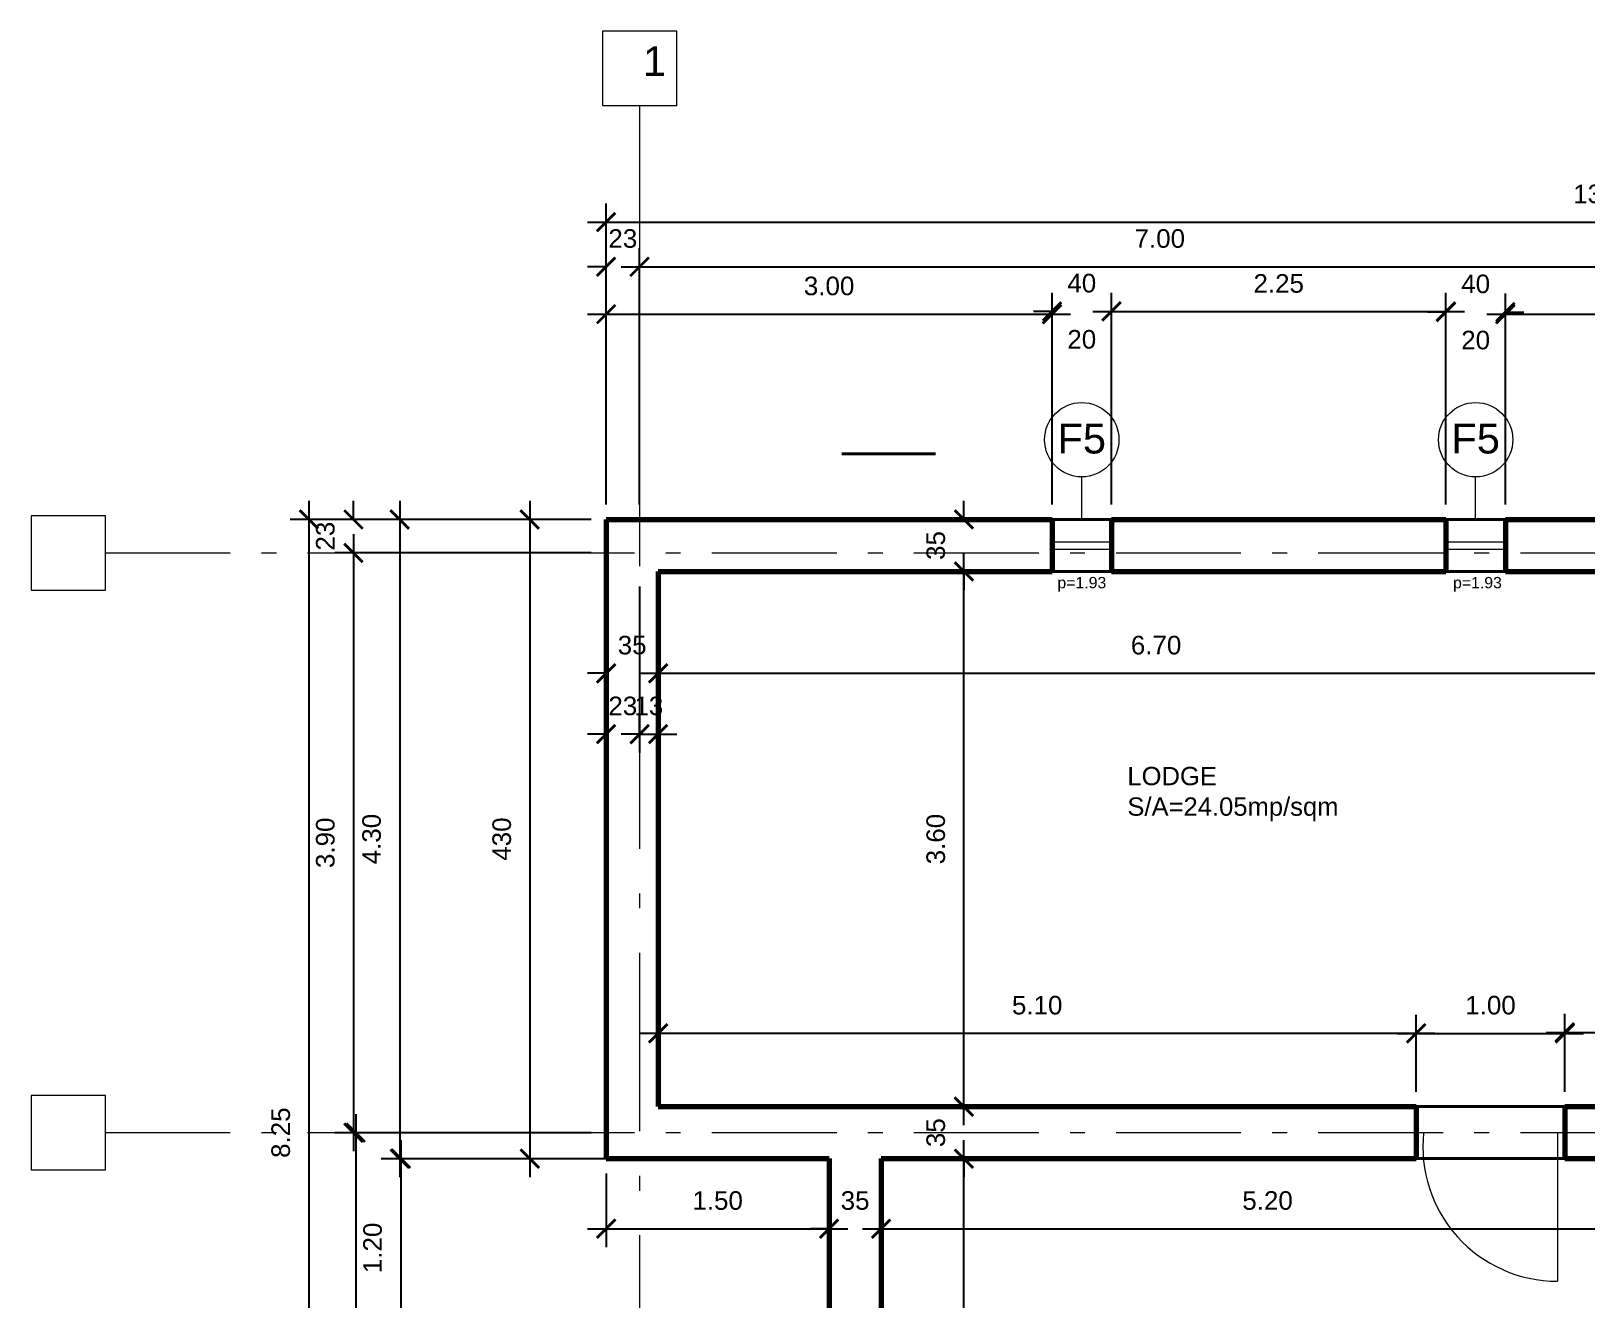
# Model space of a CAD drawing. Header units: inches. Extents: x 12.8 to 66.6, y 2.1 to 46.7.
# Drawn here: x 43.78 to 54.24, y 38.15 to 46.68 of the extents above; entities that cross this region are included whole.
import ezdxf

# ---------------------------------------------------------------- set-up
doc = ezdxf.new("R2010")
doc.units = ezdxf.units.IN
doc.header["$MEASUREMENT"] = 0
doc.linetypes.add('ACAD_ISO10W100', pattern=[18, 12, -3, 0, -3])
for name, color, linetype, lineweight in [('axes', 40, 'ACAD_ISO10W100', 20), ('cote', 252, 'Continuous', 20), ('walls', 160, 'Continuous', 80), ('windows ext', 151, 'Continuous', 40), ('windows&doors', 80, 'Continuous', 20)]:
    doc.layers.add(name, color=color, linetype=linetype, lineweight=lineweight)
doc.styles.get("Standard").update_dxf_attribs({"font": 'arial.ttf'})
doc.dimstyles.new('1_50_centimeters', dxfattribs={"dimscale": 50, "dimtxt": 0.0025, "dimasz": 0.0025, "dimexe": 0.0025, "dimexo": 0.002, "dimgap": 0.0025, "dimtad": 1, "dimdec": 0, "dimlfac": 100, "dimzin": 0, "dimdsep": 46, "dimtxsty": 'Standard', "dimblk": 'ARCHTICK', "dimcen": 0.002, "dimdle": 0.0025, "dimadec": 0, "dimazin": 0, "dimtfac": 1, "dimtdec": 0, "dimtix": 1, "dimtofl": 0, "dimtmove": 0, "dimatfit": 3, "dimldrblk": 'ARCHTICK', "dimfxl": 1, "dimfxlon": 1, "dimtolj": 1, "dimtzin": 0, "dimarcsym": 0})
doc.dimstyles.new('1_50_meters', dxfattribs={"dimscale": 50, "dimtxt": 0.0025, "dimasz": 0.0025, "dimexe": 0.0025, "dimexo": 0.002, "dimgap": 0.0025, "dimtad": 1, "dimzin": 0, "dimdsep": 46, "dimtxsty": 'Standard', "dimblk": 'ARCHTICK', "dimcen": 0.002, "dimdle": 0.0025, "dimadec": 0, "dimazin": 0, "dimtfac": 1, "dimtofl": 0, "dimtmove": 0, "dimatfit": 3, "dimldrblk": 'ARCHTICK', "dimfxl": 1, "dimfxlon": 1, "dimtolj": 1, "dimtzin": 0, "dimarcsym": 0})

# ---------------------------------------------------------------- blocks, each defined once
blk = doc.blocks.new('_ArchTick')
at = {"color": 0, "linetype": 'ByBlock', "const_width": 0.15}
blk.add_lwpolyline([(-0.5, -0.5), (0.5, 0.5)], dxfattribs=at)
blk = doc.blocks.new('*D702')
at = {"layer": 'cote', "color": 0, "lineweight": -2, "ltscale": 0.1, "transparency": 16777216}
for p, q in [((47.646, 43.499), (47.646, 45.524)), ((61.096, 43.499), (61.096, 45.524)), ((47.521, 45.399), (61.221, 45.399))]:
    blk.add_line(p, q, dxfattribs=at)
at = {"layer": 'Defpoints', "color": 0, "ltscale": 0.1, "transparency": 16777216}
for p in [(61.096, 45.399), (47.646, 43.399), (61.096, 43.399)]:
    blk.add_point(p, dxfattribs=at)
at = {"layer": 'cote', "color": 0, "lineweight": -2, "ltscale": 0.1, "transparency": 16777216, "xscale": 0.125, "yscale": 0.125, "zscale": 0.125, "rotation": 180}
blk.add_blockref('_ArchTick', (47.646, 45.399), dxfattribs=at)
at = {"layer": 'cote', "color": 0, "lineweight": -2, "ltscale": 0.1, "transparency": 16777216, "xscale": 0.125, "yscale": 0.125, "zscale": 0.125}
blk.add_blockref('_ArchTick', (61.096, 45.399), dxfattribs=at)
at = {"layer": 'cote', "color": 0, "ltscale": 0.1, "transparency": 16777216, "insert": (54.371, 45.588), "char_height": 0.125, "attachment_point": 5}
blk.add_mtext('\\A1;13.45', dxfattribs=at)
blk = doc.blocks.new('*D621')
at = {"layer": 'cote', "color": 0, "lineweight": -2, "ltscale": 0.1, "transparency": 16777216}
for p, q in [((47.646, 43.499), (47.646, 45.224)), ((47.871, 43.499), (47.871, 45.224)), ((47.646, 45.099), (47.521, 45.099)), ((47.871, 45.099), (47.996, 45.099))]:
    blk.add_line(p, q, dxfattribs=at)
at = {"layer": 'Defpoints', "color": 0, "ltscale": 0.1, "transparency": 16777216}
for p in [(47.871, 45.099), (47.646, 43.399), (47.871, 43.399)]:
    blk.add_point(p, dxfattribs=at)
at = {"layer": 'cote', "color": 0, "lineweight": -2, "ltscale": 0.1, "transparency": 16777216, "xscale": 0.125, "yscale": 0.125, "zscale": 0.125}
blk.add_blockref('_ArchTick', (47.646, 45.099), dxfattribs=at)
at = {"layer": 'cote', "color": 0, "lineweight": -2, "ltscale": 0.1, "transparency": 16777216, "xscale": 0.125, "yscale": 0.125, "zscale": 0.125, "rotation": 180}
blk.add_blockref('_ArchTick', (47.871, 45.099), dxfattribs=at)
at = {"layer": 'cote', "color": 0, "ltscale": 0.1, "transparency": 16777216, "insert": (47.758, 45.288), "char_height": 0.125, "attachment_point": 5}
blk.add_mtext('\\A1;23', dxfattribs=at)
blk = doc.blocks.new('*D703')
at = {"layer": 'cote', "color": 0, "lineweight": -2, "ltscale": 0.1, "transparency": 16777216}
for p, q in [((47.871, 43.499), (47.871, 45.224)), ((54.871, 43.499), (54.871, 45.224)), ((47.746, 45.099), (54.996, 45.099))]:
    blk.add_line(p, q, dxfattribs=at)
at = {"layer": 'Defpoints', "color": 0, "ltscale": 0.1, "transparency": 16777216}
for p in [(54.871, 45.099), (47.871, 43.399), (54.871, 43.399)]:
    blk.add_point(p, dxfattribs=at)
at = {"layer": 'cote', "color": 0, "lineweight": -2, "ltscale": 0.1, "transparency": 16777216, "xscale": 0.125, "yscale": 0.125, "zscale": 0.125, "rotation": 180}
blk.add_blockref('_ArchTick', (47.871, 45.099), dxfattribs=at)
at = {"layer": 'cote', "color": 0, "lineweight": -2, "ltscale": 0.1, "transparency": 16777216, "xscale": 0.125, "yscale": 0.125, "zscale": 0.125}
blk.add_blockref('_ArchTick', (54.871, 45.099), dxfattribs=at)
at = {"layer": 'cote', "color": 0, "ltscale": 0.1, "transparency": 16777216, "insert": (51.371, 45.288), "char_height": 0.125, "attachment_point": 5}
blk.add_mtext('\\A1;7.00', dxfattribs=at)
blk = doc.blocks.new('*D705')
at = {"layer": 'cote', "color": 0, "lineweight": -2, "ltscale": 0.1, "transparency": 16777216}
for p, q in [((47.646, 43.499), (47.646, 44.905)), ((50.646, 43.499), (50.646, 44.905)), ((47.521, 44.78), (50.771, 44.78))]:
    blk.add_line(p, q, dxfattribs=at)
at = {"layer": 'Defpoints', "color": 0, "ltscale": 0.1, "transparency": 16777216}
for p in [(50.646, 44.78), (47.646, 43.399), (50.646, 43.399)]:
    blk.add_point(p, dxfattribs=at)
at = {"layer": 'cote', "color": 0, "lineweight": -2, "ltscale": 0.1, "transparency": 16777216, "xscale": 0.125, "yscale": 0.125, "zscale": 0.125, "rotation": 180}
blk.add_blockref('_ArchTick', (47.646, 44.78), dxfattribs=at)
at = {"layer": 'cote', "color": 0, "lineweight": -2, "ltscale": 0.1, "transparency": 16777216, "xscale": 0.125, "yscale": 0.125, "zscale": 0.125}
blk.add_blockref('_ArchTick', (50.646, 44.78), dxfattribs=at)
at = {"layer": 'cote', "color": 0, "ltscale": 0.1, "transparency": 16777216, "insert": (49.146, 44.969), "char_height": 0.125, "attachment_point": 5}
blk.add_mtext('\\A1;3.00', dxfattribs=at)
blk = doc.blocks.new('*D706')
at = {"layer": 'cote', "color": 0, "lineweight": -2, "ltscale": 0.1, "transparency": 16777216}
for p, q in [((50.646, 43.499), (50.646, 44.924)), ((51.046, 43.499), (51.046, 44.924)), ((50.646, 44.799), (50.521, 44.799)), ((51.046, 44.799), (51.171, 44.799))]:
    blk.add_line(p, q, dxfattribs=at)
at = {"layer": 'Defpoints', "color": 0, "ltscale": 0.1, "transparency": 16777216}
for p in [(51.046, 44.799), (50.646, 43.399), (51.046, 43.399)]:
    blk.add_point(p, dxfattribs=at)
at = {"layer": 'cote', "color": 0, "lineweight": -2, "ltscale": 0.1, "transparency": 16777216, "xscale": 0.125, "yscale": 0.125, "zscale": 0.125}
blk.add_blockref('_ArchTick', (50.646, 44.799), dxfattribs=at)
at = {"layer": 'cote', "color": 0, "lineweight": -2, "ltscale": 0.1, "transparency": 16777216, "xscale": 0.125, "yscale": 0.125, "zscale": 0.125, "rotation": 180}
blk.add_blockref('_ArchTick', (51.046, 44.799), dxfattribs=at)
at = {"layer": 'cote', "color": 0, "ltscale": 0.1, "transparency": 16777216, "char_height": 0.125, "attachment_point": 5}
for s, insert in [('\\A1;40', (50.846, 44.988)), ('\\A1;20', (50.846, 44.61))]:
    blk.add_mtext(s, dxfattribs=dict(at, insert=insert))
blk = doc.blocks.new('*D707')
at = {"layer": 'cote', "color": 0, "lineweight": -2, "ltscale": 0.1, "transparency": 16777216}
for p, q in [((51.046, 43.499), (51.046, 44.923)), ((53.296, 43.499), (53.296, 44.923)), ((50.921, 44.798), (53.421, 44.798))]:
    blk.add_line(p, q, dxfattribs=at)
at = {"layer": 'Defpoints', "color": 0, "ltscale": 0.1, "transparency": 16777216}
for p in [(53.296, 44.798), (51.046, 43.399), (53.296, 43.399)]:
    blk.add_point(p, dxfattribs=at)
at = {"layer": 'cote', "color": 0, "lineweight": -2, "ltscale": 0.1, "transparency": 16777216, "xscale": 0.125, "yscale": 0.125, "zscale": 0.125, "rotation": 180}
blk.add_blockref('_ArchTick', (51.046, 44.798), dxfattribs=at)
at = {"layer": 'cote', "color": 0, "lineweight": -2, "ltscale": 0.1, "transparency": 16777216, "xscale": 0.125, "yscale": 0.125, "zscale": 0.125}
blk.add_blockref('_ArchTick', (53.296, 44.798), dxfattribs=at)
at = {"layer": 'cote', "color": 0, "ltscale": 0.1, "transparency": 16777216, "insert": (52.171, 44.986), "char_height": 0.125, "attachment_point": 5}
blk.add_mtext('\\A1;2.25', dxfattribs=at)
blk = doc.blocks.new('*D708')
at = {"layer": 'cote', "color": 0, "lineweight": -2, "ltscale": 0.1, "transparency": 16777216}
for p, q in [((53.296, 43.499), (53.296, 44.919)), ((53.696, 43.499), (53.696, 44.919)), ((53.296, 44.794), (53.171, 44.794)), ((53.696, 44.794), (53.821, 44.794))]:
    blk.add_line(p, q, dxfattribs=at)
at = {"layer": 'Defpoints', "color": 0, "ltscale": 0.1, "transparency": 16777216}
for p in [(53.696, 44.794), (53.296, 43.399), (53.696, 43.399)]:
    blk.add_point(p, dxfattribs=at)
at = {"layer": 'cote', "color": 0, "lineweight": -2, "ltscale": 0.1, "transparency": 16777216, "xscale": 0.125, "yscale": 0.125, "zscale": 0.125}
blk.add_blockref('_ArchTick', (53.296, 44.794), dxfattribs=at)
at = {"layer": 'cote', "color": 0, "lineweight": -2, "ltscale": 0.1, "transparency": 16777216, "xscale": 0.125, "yscale": 0.125, "zscale": 0.125, "rotation": 180}
blk.add_blockref('_ArchTick', (53.696, 44.794), dxfattribs=at)
at = {"layer": 'cote', "color": 0, "ltscale": 0.1, "transparency": 16777216, "char_height": 0.125, "attachment_point": 5}
for s, insert in [('\\A1;40', (53.496, 44.983)), ('\\A1;20', (53.496, 44.605))]:
    blk.add_mtext(s, dxfattribs=dict(at, insert=insert))
blk = doc.blocks.new('*D709')
at = {"layer": 'cote', "color": 0, "lineweight": -2, "ltscale": 0.1, "transparency": 16777216}
for p, q in [((53.696, 43.499), (53.696, 44.905)), ((55.746, 43.499), (55.746, 44.905)), ((53.571, 44.78), (55.871, 44.78))]:
    blk.add_line(p, q, dxfattribs=at)
at = {"layer": 'Defpoints', "color": 0, "ltscale": 0.1, "transparency": 16777216}
for p in [(55.746, 44.78), (53.696, 43.399), (55.746, 43.399)]:
    blk.add_point(p, dxfattribs=at)
at = {"layer": 'cote', "color": 0, "lineweight": -2, "ltscale": 0.1, "transparency": 16777216, "xscale": 0.125, "yscale": 0.125, "zscale": 0.125, "rotation": 180}
blk.add_blockref('_ArchTick', (53.696, 44.78), dxfattribs=at)
at = {"layer": 'cote', "color": 0, "lineweight": -2, "ltscale": 0.1, "transparency": 16777216, "xscale": 0.125, "yscale": 0.125, "zscale": 0.125}
blk.add_blockref('_ArchTick', (55.746, 44.78), dxfattribs=at)
at = {"layer": 'cote', "color": 0, "ltscale": 0.1, "transparency": 16777216, "insert": (54.721, 44.969), "char_height": 0.125, "attachment_point": 5}
blk.add_mtext('\\A1;2.05', dxfattribs=at)
blk = doc.blocks.new('*D665')
at = {"layer": 'cote', "color": 0, "lineweight": -2, "ltscale": 0.1, "transparency": 16777216}
for p, q in [((45.646, 43.524), (45.646, 35.024)), ((47.546, 43.399), (45.521, 43.399)), ((47.546, 35.149), (45.521, 35.149))]:
    blk.add_line(p, q, dxfattribs=at)
at = {"layer": 'Defpoints', "color": 0, "ltscale": 0.1, "transparency": 16777216}
for p in [(47.646, 43.399), (45.646, 35.149), (47.646, 35.149)]:
    blk.add_point(p, dxfattribs=at)
at = {"layer": 'cote', "color": 0, "lineweight": -2, "ltscale": 0.1, "transparency": 16777216, "xscale": 0.125, "yscale": 0.125, "zscale": 0.125}
for p, rotation in [((45.646, 43.399), 90), ((45.646, 35.149), 270)]:
    blk.add_blockref('_ArchTick', p, dxfattribs=dict(at, rotation=rotation))
at = {"layer": 'cote', "color": 0, "ltscale": 0.1, "transparency": 16777216, "insert": (45.457, 39.274), "char_height": 0.125, "attachment_point": 5, "rotation": 90}
blk.add_mtext('\\A1;8.25', dxfattribs=at)
blk = doc.blocks.new('*D617')
at = {"layer": 'cote', "color": 0, "lineweight": -2, "ltscale": 0.1, "transparency": 16777216}
for p, q in [((45.946, 43.399), (45.946, 43.524)), ((47.546, 43.399), (45.821, 43.399)), ((47.546, 43.174), (45.821, 43.174)), ((45.946, 43.174), (45.946, 43.049))]:
    blk.add_line(p, q, dxfattribs=at)
at = {"layer": 'Defpoints', "color": 0, "ltscale": 0.1, "transparency": 16777216}
for p in [(47.646, 43.399), (45.946, 43.174), (47.646, 43.174)]:
    blk.add_point(p, dxfattribs=at)
at = {"layer": 'cote', "color": 0, "lineweight": -2, "ltscale": 0.1, "transparency": 16777216, "xscale": 0.125, "yscale": 0.125, "zscale": 0.125}
for p, rotation in [((45.946, 43.399), 270), ((45.946, 43.174), 90)]:
    blk.add_blockref('_ArchTick', p, dxfattribs=dict(at, rotation=rotation))
at = {"layer": 'cote', "color": 0, "ltscale": 0.1, "transparency": 16777216, "insert": (45.757, 43.287), "char_height": 0.125, "attachment_point": 5, "rotation": 90}
blk.add_mtext('\\A1;23', dxfattribs=at)
blk = doc.blocks.new('*D618')
at = {"layer": 'cote', "color": 0, "lineweight": -2, "ltscale": 0.1, "transparency": 16777216}
for p, q in [((45.946, 43.299), (45.946, 39.149)), ((47.546, 43.174), (45.821, 43.174)), ((47.546, 39.274), (45.821, 39.274))]:
    blk.add_line(p, q, dxfattribs=at)
at = {"layer": 'Defpoints', "color": 0, "ltscale": 0.1, "transparency": 16777216}
for p in [(47.646, 43.174), (45.946, 39.274), (47.646, 39.274)]:
    blk.add_point(p, dxfattribs=at)
at = {"layer": 'cote', "color": 0, "lineweight": -2, "ltscale": 0.1, "transparency": 16777216, "xscale": 0.125, "yscale": 0.125, "zscale": 0.125}
for p, rotation in [((45.946, 43.174), 90), ((45.946, 39.274), 270)]:
    blk.add_blockref('_ArchTick', p, dxfattribs=dict(at, rotation=rotation))
at = {"layer": 'cote', "color": 0, "ltscale": 0.1, "transparency": 16777216, "insert": (45.757, 41.224), "char_height": 0.125, "attachment_point": 5, "rotation": 90}
blk.add_mtext('\\A1;3.90', dxfattribs=at)
blk = doc.blocks.new('*D666')
at = {"layer": 'cote', "color": 0, "lineweight": -2, "ltscale": 0.1, "transparency": 16777216}
for p, q in [((45.961, 39.399), (45.961, 35.249)), ((47.546, 39.274), (45.836, 39.274)), ((47.546, 35.374), (45.836, 35.374))]:
    blk.add_line(p, q, dxfattribs=at)
at = {"layer": 'Defpoints', "color": 0, "ltscale": 0.1, "transparency": 16777216}
for p in [(47.646, 39.274), (45.961, 35.374), (47.646, 35.374)]:
    blk.add_point(p, dxfattribs=at)
at = {"layer": 'cote', "color": 0, "lineweight": -2, "ltscale": 0.1, "transparency": 16777216, "xscale": 0.125, "yscale": 0.125, "zscale": 0.125}
for p, rotation in [((45.961, 39.274), 90), ((45.961, 35.374), 270)]:
    blk.add_blockref('_ArchTick', p, dxfattribs=dict(at, rotation=rotation))
at = {"layer": 'cote', "color": 0, "ltscale": 0.1, "transparency": 16777216, "insert": (45.772, 37.324), "char_height": 0.125, "attachment_point": 5, "rotation": 90}
blk.add_mtext('\\A1;3.90', dxfattribs=at)
blk = doc.blocks.new('*D668')
at = {"layer": 'cote', "color": 0, "lineweight": -2, "ltscale": 0.1, "transparency": 16777216}
for p, q in [((46.257, 43.524), (46.257, 38.974)), ((47.546, 43.399), (46.132, 43.399)), ((47.546, 39.099), (46.132, 39.099))]:
    blk.add_line(p, q, dxfattribs=at)
at = {"layer": 'Defpoints', "color": 0, "ltscale": 0.1, "transparency": 16777216}
for p in [(47.646, 43.399), (46.257, 39.099), (47.646, 39.099)]:
    blk.add_point(p, dxfattribs=at)
at = {"layer": 'cote', "color": 0, "lineweight": -2, "ltscale": 0.1, "transparency": 16777216, "xscale": 0.125, "yscale": 0.125, "zscale": 0.125}
for p, rotation in [((46.257, 43.399), 90), ((46.257, 39.099), 270)]:
    blk.add_blockref('_ArchTick', p, dxfattribs=dict(at, rotation=rotation))
at = {"layer": 'cote', "color": 0, "ltscale": 0.1, "transparency": 16777216, "insert": (46.068, 41.249), "char_height": 0.125, "attachment_point": 5, "rotation": 90}
blk.add_mtext('\\A1;4.30', dxfattribs=at)
blk = doc.blocks.new('*D669')
at = {"layer": 'cote', "color": 0, "lineweight": -2, "ltscale": 0.1, "transparency": 16777216}
for p, q in [((46.264, 39.224), (46.264, 37.774)), ((49.046, 39.099), (46.139, 39.099)), ((49.046, 37.899), (46.139, 37.899))]:
    blk.add_line(p, q, dxfattribs=at)
at = {"layer": 'Defpoints', "color": 0, "ltscale": 0.1, "transparency": 16777216}
for p in [(49.146, 39.099), (46.264, 37.899), (49.146, 37.899)]:
    blk.add_point(p, dxfattribs=at)
at = {"layer": 'cote', "color": 0, "lineweight": -2, "ltscale": 0.1, "transparency": 16777216, "xscale": 0.125, "yscale": 0.125, "zscale": 0.125}
for p, rotation in [((46.264, 39.099), 90), ((46.264, 37.899), 270)]:
    blk.add_blockref('_ArchTick', p, dxfattribs=dict(at, rotation=rotation))
at = {"layer": 'cote', "color": 0, "ltscale": 0.1, "transparency": 16777216, "insert": (46.075, 38.499), "char_height": 0.125, "attachment_point": 5, "rotation": 90}
blk.add_mtext('\\A1;1.20', dxfattribs=at)
blk = doc.blocks.new('*D682')
at = {"layer": 'cote', "color": 0, "lineweight": -2, "ltscale": 0.1, "transparency": 16777216}
for p, q in [((47.646, 42.364), (47.521, 42.364)), ((47.646, 42.364), (47.646, 42.239)), ((47.996, 42.364), (47.996, 42.239)), ((47.996, 42.364), (48.121, 42.364))]:
    blk.add_line(p, q, dxfattribs=at)
at = {"layer": 'Defpoints', "color": 0, "ltscale": 0.1, "transparency": 16777216}
for p in [(47.646, 42.417), (47.996, 42.417), (47.996, 42.364)]:
    blk.add_point(p, dxfattribs=at)
at = {"layer": 'cote', "color": 0, "lineweight": -2, "ltscale": 0.1, "transparency": 16777216, "xscale": 0.125, "yscale": 0.125, "zscale": 0.125}
blk.add_blockref('_ArchTick', (47.646, 42.364), dxfattribs=at)
at = {"layer": 'cote', "color": 0, "lineweight": -2, "ltscale": 0.1, "transparency": 16777216, "xscale": 0.125, "yscale": 0.125, "zscale": 0.125, "rotation": 180}
blk.add_blockref('_ArchTick', (47.996, 42.364), dxfattribs=at)
at = {"layer": 'cote', "color": 0, "ltscale": 0.1, "transparency": 16777216, "insert": (47.821, 42.553), "char_height": 0.125, "attachment_point": 5}
blk.add_mtext('\\A1;35', dxfattribs=at)
blk = doc.blocks.new('*D683')
at = {"layer": 'cote', "color": 0, "lineweight": -2, "ltscale": 0.1, "transparency": 16777216}
for p, q in [((47.996, 42.364), (47.996, 42.489)), ((54.696, 42.364), (54.696, 42.489)), ((47.871, 42.364), (54.821, 42.364))]:
    blk.add_line(p, q, dxfattribs=at)
at = {"layer": 'Defpoints', "color": 0, "ltscale": 0.1, "transparency": 16777216}
for p in [(47.996, 42.364), (54.696, 42.364), (54.696, 42.364)]:
    blk.add_point(p, dxfattribs=at)
at = {"layer": 'cote', "color": 0, "lineweight": -2, "ltscale": 0.1, "transparency": 16777216, "xscale": 0.125, "yscale": 0.125, "zscale": 0.125, "rotation": 180}
blk.add_blockref('_ArchTick', (47.996, 42.364), dxfattribs=at)
at = {"layer": 'cote', "color": 0, "lineweight": -2, "ltscale": 0.1, "transparency": 16777216, "xscale": 0.125, "yscale": 0.125, "zscale": 0.125}
blk.add_blockref('_ArchTick', (54.696, 42.364), dxfattribs=at)
at = {"layer": 'cote', "color": 0, "ltscale": 0.1, "transparency": 16777216, "insert": (51.346, 42.553), "char_height": 0.125, "attachment_point": 5}
blk.add_mtext('\\A1;6.70', dxfattribs=at)
blk = doc.blocks.new('*D691')
at = {"layer": 'cote', "color": 0, "lineweight": -2, "ltscale": 0.1, "transparency": 16777216}
for p, q in [((47.996, 39.549), (47.996, 40.067)), ((53.096, 39.549), (53.096, 40.067)), ((53.221, 39.942), (47.871, 39.942))]:
    blk.add_line(p, q, dxfattribs=at)
at = {"layer": 'Defpoints', "color": 0, "ltscale": 0.1, "transparency": 16777216}
for p in [(47.996, 39.942), (47.996, 39.449), (53.096, 39.449)]:
    blk.add_point(p, dxfattribs=at)
at = {"layer": 'cote', "color": 0, "lineweight": -2, "ltscale": 0.1, "transparency": 16777216, "xscale": 0.125, "yscale": 0.125, "zscale": 0.125, "rotation": 180}
blk.add_blockref('_ArchTick', (47.996, 39.942), dxfattribs=at)
at = {"layer": 'cote', "color": 0, "lineweight": -2, "ltscale": 0.1, "transparency": 16777216, "xscale": 0.125, "yscale": 0.125, "zscale": 0.125}
blk.add_blockref('_ArchTick', (53.096, 39.942), dxfattribs=at)
at = {"layer": 'cote', "color": 0, "ltscale": 0.1, "transparency": 16777216, "insert": (50.546, 40.131), "char_height": 0.125, "attachment_point": 5}
blk.add_mtext('\\A1;5.10', dxfattribs=at)
blk = doc.blocks.new('*D623')
at = {"layer": 'cote', "color": 0, "lineweight": -2, "ltscale": 0.1, "transparency": 16777216}
for p, q in [((53.096, 39.549), (53.096, 40.067)), ((54.096, 39.549), (54.096, 40.067)), ((52.971, 39.942), (54.221, 39.942))]:
    blk.add_line(p, q, dxfattribs=at)
at = {"layer": 'Defpoints', "color": 0, "ltscale": 0.1, "transparency": 16777216}
for p in [(54.096, 39.942), (53.096, 39.449), (54.096, 39.449)]:
    blk.add_point(p, dxfattribs=at)
at = {"layer": 'cote', "color": 0, "lineweight": -2, "ltscale": 0.1, "transparency": 16777216, "xscale": 0.125, "yscale": 0.125, "zscale": 0.125, "rotation": 180}
blk.add_blockref('_ArchTick', (53.096, 39.942), dxfattribs=at)
at = {"layer": 'cote', "color": 0, "lineweight": -2, "ltscale": 0.1, "transparency": 16777216, "xscale": 0.125, "yscale": 0.125, "zscale": 0.125}
blk.add_blockref('_ArchTick', (54.096, 39.942), dxfattribs=at)
at = {"layer": 'cote', "color": 0, "ltscale": 0.1, "transparency": 16777216, "insert": (53.596, 40.131), "char_height": 0.125, "attachment_point": 5}
blk.add_mtext('\\A1;1.00', dxfattribs=at)
blk = doc.blocks.new('*D624')
at = {"layer": 'cote', "color": 0, "lineweight": -2, "ltscale": 0.1, "transparency": 16777216}
for p, q in [((54.096, 39.949), (54.096, 40.074)), ((54.696, 39.949), (54.696, 40.074)), ((53.971, 39.949), (54.821, 39.949))]:
    blk.add_line(p, q, dxfattribs=at)
at = {"layer": 'Defpoints', "color": 0, "ltscale": 0.1, "transparency": 16777216}
for p in [(54.096, 39.942), (54.696, 39.949), (54.696, 39.949)]:
    blk.add_point(p, dxfattribs=at)
at = {"layer": 'cote', "color": 0, "lineweight": -2, "ltscale": 0.1, "transparency": 16777216, "xscale": 0.125, "yscale": 0.125, "zscale": 0.125, "rotation": 180}
blk.add_blockref('_ArchTick', (54.096, 39.949), dxfattribs=at)
at = {"layer": 'cote', "color": 0, "lineweight": -2, "ltscale": 0.1, "transparency": 16777216, "xscale": 0.125, "yscale": 0.125, "zscale": 0.125}
blk.add_blockref('_ArchTick', (54.696, 39.949), dxfattribs=at)
at = {"layer": 'cote', "color": 0, "ltscale": 0.1, "transparency": 16777216, "insert": (54.396, 40.138), "char_height": 0.125, "attachment_point": 5}
blk.add_mtext('\\A1;60', dxfattribs=at)
blk = doc.blocks.new('*D629')
at = {"layer": 'cote', "color": 0, "lineweight": -2, "ltscale": 0.1, "transparency": 16777216}
for p, q in [((47.646, 38.999), (47.646, 38.503)), ((49.146, 38.999), (49.146, 38.503)), ((47.521, 38.628), (49.271, 38.628))]:
    blk.add_line(p, q, dxfattribs=at)
at = {"layer": 'Defpoints', "color": 0, "ltscale": 0.1, "transparency": 16777216}
for p in [(47.646, 39.099), (49.146, 39.099), (49.146, 38.628)]:
    blk.add_point(p, dxfattribs=at)
at = {"layer": 'cote', "color": 0, "lineweight": -2, "ltscale": 0.1, "transparency": 16777216, "xscale": 0.125, "yscale": 0.125, "zscale": 0.125, "rotation": 180}
blk.add_blockref('_ArchTick', (47.646, 38.628), dxfattribs=at)
at = {"layer": 'cote', "color": 0, "lineweight": -2, "ltscale": 0.1, "transparency": 16777216, "xscale": 0.125, "yscale": 0.125, "zscale": 0.125}
blk.add_blockref('_ArchTick', (49.146, 38.628), dxfattribs=at)
at = {"layer": 'cote', "color": 0, "ltscale": 0.1, "transparency": 16777216, "insert": (48.396, 38.817), "char_height": 0.125, "attachment_point": 5}
blk.add_mtext('\\A1;1.50', dxfattribs=at)
blk = doc.blocks.new('*D630')
at = {"layer": 'cote', "color": 0, "lineweight": -2, "ltscale": 0.1, "transparency": 16777216}
for p, q in [((49.146, 38.628), (49.146, 38.753)), ((49.496, 38.628), (49.496, 38.753)), ((49.146, 38.628), (49.021, 38.628)), ((49.496, 38.628), (49.621, 38.628))]:
    blk.add_line(p, q, dxfattribs=at)
at = {"layer": 'Defpoints', "color": 0, "ltscale": 0.1, "transparency": 16777216}
for p in [(49.146, 38.628), (49.496, 38.628), (49.496, 38.628)]:
    blk.add_point(p, dxfattribs=at)
at = {"layer": 'cote', "color": 0, "lineweight": -2, "ltscale": 0.1, "transparency": 16777216, "xscale": 0.125, "yscale": 0.125, "zscale": 0.125}
blk.add_blockref('_ArchTick', (49.146, 38.628), dxfattribs=at)
at = {"layer": 'cote', "color": 0, "lineweight": -2, "ltscale": 0.1, "transparency": 16777216, "xscale": 0.125, "yscale": 0.125, "zscale": 0.125, "rotation": 180}
blk.add_blockref('_ArchTick', (49.496, 38.628), dxfattribs=at)
at = {"layer": 'cote', "color": 0, "ltscale": 0.1, "transparency": 16777216, "insert": (49.321, 38.817), "char_height": 0.125, "attachment_point": 5}
blk.add_mtext('\\A1;35', dxfattribs=at)
blk = doc.blocks.new('*D631')
at = {"layer": 'cote', "color": 0, "lineweight": -2, "ltscale": 0.1, "transparency": 16777216}
for p, q in [((49.496, 38.628), (49.496, 38.753)), ((54.696, 38.628), (54.696, 38.753)), ((49.371, 38.628), (54.821, 38.628))]:
    blk.add_line(p, q, dxfattribs=at)
at = {"layer": 'Defpoints', "color": 0, "ltscale": 0.1, "transparency": 16777216}
for p in [(49.496, 38.628), (54.696, 38.628), (54.696, 38.628)]:
    blk.add_point(p, dxfattribs=at)
at = {"layer": 'cote', "color": 0, "lineweight": -2, "ltscale": 0.1, "transparency": 16777216, "xscale": 0.125, "yscale": 0.125, "zscale": 0.125, "rotation": 180}
blk.add_blockref('_ArchTick', (49.496, 38.628), dxfattribs=at)
at = {"layer": 'cote', "color": 0, "lineweight": -2, "ltscale": 0.1, "transparency": 16777216, "xscale": 0.125, "yscale": 0.125, "zscale": 0.125}
blk.add_blockref('_ArchTick', (54.696, 38.628), dxfattribs=at)
at = {"layer": 'cote', "color": 0, "ltscale": 0.1, "transparency": 16777216, "insert": (52.096, 38.817), "char_height": 0.125, "attachment_point": 5}
blk.add_mtext('\\A1;5.20', dxfattribs=at)
blk = doc.blocks.new('*D638')
at = {"layer": 'cote', "color": 0, "lineweight": -2, "ltscale": 0.1, "transparency": 16777216}
for p, q in [((50.053, 35.374), (50.053, 39.224)), ((50.053, 39.099), (49.928, 39.099)), ((50.053, 35.499), (49.928, 35.499))]:
    blk.add_line(p, q, dxfattribs=at)
at = {"layer": 'Defpoints', "color": 0, "ltscale": 0.1, "transparency": 16777216}
for p in [(50.053, 39.099), (50.053, 39.099), (50.053, 35.499)]:
    blk.add_point(p, dxfattribs=at)
at = {"layer": 'cote', "color": 0, "lineweight": -2, "ltscale": 0.1, "transparency": 16777216, "xscale": 0.125, "yscale": 0.125, "zscale": 0.125}
for p, rotation in [((50.053, 39.099), 90), ((50.053, 35.499), 270)]:
    blk.add_blockref('_ArchTick', p, dxfattribs=dict(at, rotation=rotation))
at = {"layer": 'cote', "color": 0, "ltscale": 0.1, "transparency": 16777216, "insert": (49.864, 37.299), "char_height": 0.125, "attachment_point": 5, "rotation": 90}
blk.add_mtext('\\A1;3.60', dxfattribs=at)
blk = doc.blocks.new('*D639')
at = {"layer": 'cote', "color": 0, "lineweight": -2, "ltscale": 0.1, "transparency": 16777216}
for p, q in [((50.053, 39.449), (50.053, 39.574)), ((50.053, 39.449), (50.178, 39.449)), ((50.053, 39.099), (50.178, 39.099)), ((50.053, 39.099), (50.053, 38.974))]:
    blk.add_line(p, q, dxfattribs=at)
at = {"layer": 'Defpoints', "color": 0, "ltscale": 0.1, "transparency": 16777216}
for p in [(50.053, 39.449), (50.053, 39.449), (50.053, 39.099)]:
    blk.add_point(p, dxfattribs=at)
at = {"layer": 'cote', "color": 0, "lineweight": -2, "ltscale": 0.1, "transparency": 16777216, "xscale": 0.125, "yscale": 0.125, "zscale": 0.125}
for p, rotation in [((50.053, 39.449), 270), ((50.053, 39.099), 90)]:
    blk.add_blockref('_ArchTick', p, dxfattribs=dict(at, rotation=rotation))
at = {"layer": 'cote', "color": 0, "ltscale": 0.1, "transparency": 16777216, "insert": (49.864, 39.274), "char_height": 0.125, "attachment_point": 5, "rotation": 90}
blk.add_mtext('\\A1;35', dxfattribs=at)
blk = doc.blocks.new('*D640')
at = {"layer": 'cote', "color": 0, "lineweight": -2, "ltscale": 0.1, "transparency": 16777216}
for p, q in [((50.053, 39.324), (50.053, 43.174)), ((50.053, 43.049), (50.178, 43.049)), ((50.053, 39.449), (50.178, 39.449))]:
    blk.add_line(p, q, dxfattribs=at)
at = {"layer": 'Defpoints', "color": 0, "ltscale": 0.1, "transparency": 16777216}
for p in [(50.053, 43.049), (50.053, 43.049), (50.053, 39.449)]:
    blk.add_point(p, dxfattribs=at)
at = {"layer": 'cote', "color": 0, "lineweight": -2, "ltscale": 0.1, "transparency": 16777216, "xscale": 0.125, "yscale": 0.125, "zscale": 0.125}
for p, rotation in [((50.053, 43.049), 90), ((50.053, 39.449), 270)]:
    blk.add_blockref('_ArchTick', p, dxfattribs=dict(at, rotation=rotation))
at = {"layer": 'cote', "color": 0, "ltscale": 0.1, "transparency": 16777216, "insert": (49.864, 41.249), "char_height": 0.125, "attachment_point": 5, "rotation": 90}
blk.add_mtext('\\A1;3.60', dxfattribs=at)
blk = doc.blocks.new('*D641')
at = {"layer": 'cote', "color": 0, "lineweight": -2, "ltscale": 0.1, "transparency": 16777216}
for p, q in [((50.053, 43.399), (50.053, 43.524)), ((50.053, 43.399), (50.178, 43.399)), ((50.053, 43.049), (50.178, 43.049)), ((50.053, 43.049), (50.053, 42.924))]:
    blk.add_line(p, q, dxfattribs=at)
at = {"layer": 'Defpoints', "color": 0, "ltscale": 0.1, "transparency": 16777216}
for p in [(50.053, 43.399), (50.053, 43.399), (50.053, 43.049)]:
    blk.add_point(p, dxfattribs=at)
at = {"layer": 'cote', "color": 0, "lineweight": -2, "ltscale": 0.1, "transparency": 16777216, "xscale": 0.125, "yscale": 0.125, "zscale": 0.125}
for p, rotation in [((50.053, 43.399), 270), ((50.053, 43.049), 90)]:
    blk.add_blockref('_ArchTick', p, dxfattribs=dict(at, rotation=rotation))
at = {"layer": 'cote', "color": 0, "ltscale": 0.1, "transparency": 16777216, "insert": (49.864, 43.224), "char_height": 0.125, "attachment_point": 5, "rotation": 90}
blk.add_mtext('\\A1;35', dxfattribs=at)
blk = doc.blocks.new('*D692')
at = {"layer": 'cote', "color": 0, "lineweight": -2, "ltscale": 0.1, "transparency": 16777216}
for p, q in [((47.871, 42.949), (47.871, 41.83)), ((47.996, 42.949), (47.996, 41.83)), ((47.871, 41.955), (47.746, 41.955)), ((47.996, 41.955), (48.121, 41.955))]:
    blk.add_line(p, q, dxfattribs=at)
at = {"layer": 'Defpoints', "color": 0, "ltscale": 0.1, "transparency": 16777216}
for p in [(47.871, 43.049), (47.996, 43.049), (47.871, 41.955)]:
    blk.add_point(p, dxfattribs=at)
at = {"layer": 'cote', "color": 0, "lineweight": -2, "ltscale": 0.1, "transparency": 16777216, "xscale": 0.125, "yscale": 0.125, "zscale": 0.125}
blk.add_blockref('_ArchTick', (47.871, 41.955), dxfattribs=at)
at = {"layer": 'cote', "color": 0, "lineweight": -2, "ltscale": 0.1, "transparency": 16777216, "xscale": 0.125, "yscale": 0.125, "zscale": 0.125, "rotation": 180}
blk.add_blockref('_ArchTick', (47.996, 41.955), dxfattribs=at)
at = {"layer": 'cote', "color": 0, "ltscale": 0.1, "transparency": 16777216, "insert": (47.933, 42.144), "char_height": 0.125, "attachment_point": 5}
blk.add_mtext('\\A1;13', dxfattribs=at)
blk = doc.blocks.new('*D693')
at = {"layer": 'cote', "color": 0, "lineweight": -2, "ltscale": 0.1, "transparency": 16777216}
for p, q in [((47.646, 41.955), (47.646, 42.08)), ((47.871, 41.955), (47.871, 42.08)), ((47.646, 41.955), (47.521, 41.955)), ((47.871, 41.955), (47.996, 41.955))]:
    blk.add_line(p, q, dxfattribs=at)
at = {"layer": 'Defpoints', "color": 0, "ltscale": 0.1, "transparency": 16777216}
for p in [(47.646, 41.955), (47.646, 41.955), (47.871, 41.955)]:
    blk.add_point(p, dxfattribs=at)
at = {"layer": 'cote', "color": 0, "lineweight": -2, "ltscale": 0.1, "transparency": 16777216, "xscale": 0.125, "yscale": 0.125, "zscale": 0.125}
blk.add_blockref('_ArchTick', (47.646, 41.955), dxfattribs=at)
at = {"layer": 'cote', "color": 0, "lineweight": -2, "ltscale": 0.1, "transparency": 16777216, "xscale": 0.125, "yscale": 0.125, "zscale": 0.125, "rotation": 180}
blk.add_blockref('_ArchTick', (47.871, 41.955), dxfattribs=at)
at = {"layer": 'cote', "color": 0, "ltscale": 0.1, "transparency": 16777216, "insert": (47.758, 42.144), "char_height": 0.125, "attachment_point": 5}
blk.add_mtext('\\A1;23', dxfattribs=at)
blk = doc.blocks.new('*D701')
at = {"layer": 'cote', "color": 0, "lineweight": -2, "ltscale": 0.1, "transparency": 16777216}
for p, q in [((47.132, 43.524), (47.132, 38.974)), ((47.546, 43.399), (47.007, 43.399)), ((47.546, 39.099), (47.007, 39.099))]:
    blk.add_line(p, q, dxfattribs=at)
at = {"layer": 'Defpoints', "color": 0, "ltscale": 0.1, "transparency": 16777216}
for p in [(47.646, 43.399), (47.132, 39.099), (47.646, 39.099)]:
    blk.add_point(p, dxfattribs=at)
at = {"layer": 'cote', "color": 0, "lineweight": -2, "ltscale": 0.1, "transparency": 16777216, "xscale": 0.125, "yscale": 0.125, "zscale": 0.125}
for p, rotation in [((47.132, 43.399), 90), ((47.132, 39.099), 270)]:
    blk.add_blockref('_ArchTick', p, dxfattribs=dict(at, rotation=rotation))
at = {"layer": 'cote', "color": 0, "ltscale": 0.1, "transparency": 16777216, "insert": (46.944, 41.249), "char_height": 0.125, "attachment_point": 5, "rotation": 90}
blk.add_mtext('\\A1;430', dxfattribs=at)

msp = doc.modelspace()

# ---------------------------------------------------------------- linework, layer by layer
at = {"layer": 'axes', "ltscale": 0.1}
msp.add_line((47.871, 46.18396), (47.871, 31.68396), dxfattribs=at)
at = {"layer": 'axes', "ltscale": 0.07}
for p, q in [((44.27711, 43.17432), (64.6281, 43.17432)), ((44.27711, 39.27432), (64.6281, 39.27432))]:
    msp.add_line(p, q, dxfattribs=at)
at = {"layer": 'axes', "ltscale": 0.1}
msp.add_lwpolyline([(47.621, 46.68396), (47.621, 46.18396), (48.121, 46.18396), (48.121, 46.68396)], close=True, dxfattribs=at)
at = {"layer": 'axes', "ltscale": 0.07}
for points in [[(43.77711, 43.42432), (43.77711, 42.92432), (44.27711, 42.92432), (44.27711, 43.42432)], [(43.77711, 39.52432), (43.77711, 39.02432), (44.27711, 39.02432), (44.27711, 39.52432)]]:
    msp.add_lwpolyline(points, close=True, dxfattribs=at)
at = {"layer": 'cote', "ltscale": 0.1}
for p, q in [((50.846, 43.39932), (50.846, 43.68558)), ((53.496, 43.39932), (53.496, 43.68558))]:
    msp.add_line(p, q, dxfattribs=at)
for centre in [(50.846, 43.93558), (53.496, 43.93558)]:
    msp.add_circle(centre, 0.25, dxfattribs=at)
at = {"layer": 'walls', "ltscale": 0.1}
for p, q in [((47.646, 43.39932), (50.646, 43.39932)), ((47.646, 43.39932), (47.646, 39.09932)), ((50.646, 43.39932), (50.646, 43.04932)), ((51.046, 43.39932), (53.296, 43.39932)), ((51.046, 43.39932), (51.046, 43.04932)), ((53.296, 43.39932), (53.296, 43.04932)), ((53.696, 43.39932), (55.746, 43.39932)), ((53.696, 43.39932), (53.696, 43.04932)), ((47.996, 43.04932), (50.646, 43.04932)), ((47.996, 43.04932), (47.996, 39.44932)), ((51.046, 43.04932), (53.296, 43.04932)), ((53.696, 43.04932), (54.696, 43.04932)), ((47.996, 39.44932), (53.096, 39.44932)), ((53.096, 39.44932), (53.096, 39.09932)), ((54.096, 39.44932), (55.496, 39.44932)), ((54.096, 39.44932), (54.096, 39.09932)), ((47.646, 39.09932), (49.146, 39.09932)), ((49.146, 39.09932), (49.146, 37.89932)), ((49.496, 39.09932), (53.096, 39.09932)), ((49.496, 39.09932), (49.496, 37.89932)), ((54.096, 39.09932), (54.696, 39.09932))]:
    msp.add_line(p, q, dxfattribs=at)
at = {"layer": 'windows ext', "ltscale": 0.1}
for p, q in [((49.2321, 43.84087), (49.86161, 43.84087)), ((50.646, 43.39932), (51.046, 43.39932)), ((53.296, 43.39932), (53.696, 43.39932)), ((50.646, 43.04932), (51.046, 43.04932)), ((53.296, 43.04932), (53.696, 43.04932)), ((53.096, 39.44932), (54.096, 39.44932)), ((53.096, 39.09932), (54.096, 39.09932))]:
    msp.add_line(p, q, dxfattribs=at)
at = {"layer": 'windows&doors', "ltscale": 0.1}
for p, q in [((50.646, 43.24932), (51.046, 43.24932)), ((53.296, 43.24932), (53.696, 43.24932)), ((50.646, 43.19932), (51.046, 43.19932)), ((53.296, 43.19932), (53.696, 43.19932)), ((54.046, 39.27432), (54.046, 38.27432))]:
    msp.add_line(p, q, dxfattribs=at)
msp.add_arc((54.046, 39.17932), 0.905, 173.974425, 270, dxfattribs=at)

# ---------------------------------------------------------------- texts
at = {"layer": 'axes', "ltscale": 0.1, "insert": (47.871, 46.58183), "char_height": 0.2, "attachment_point": 1}
msp.add_mtext('\\pxqc;1', dxfattribs=at)
at = {"layer": 'cote', "ltscale": 0.1, "attachment_point": 1}
for s, width, gutter_width, heights, insert, char_height in [('\\pxqc;F5', 0.3503223, 1, [0], (50.67084, 44.04283), 0.2), ('\\pxqc;F5', 0.3503223, 1, [0], (53.32084, 44.04283), 0.2), ('p=1.93', 0.255602, 0.38094, [0], (50.68219, 43.01223), 0.076188), ('p=1.93', 0.255602, 0.38094, [0], (53.34404, 43.01223), 0.076188), ('LODGE\\PS/A=24.05mp/sqm', 1.1571248, 0.61596, [0.37277], (51.15281, 41.73456), 0.1231918)]:
    msp.add_mtext_dynamic_manual_height_columns(s, width=width, gutter_width=gutter_width, heights=heights, dxfattribs=dict(at, insert=insert, char_height=char_height))

# ---------------------------------------------------------------- dimensions: what is measured, and where the dimension line sits
at = {"layer": 'cote', "ltscale": 0.1}
for base, p1, p2, dimstyle, picture, middle in [((61.096, 45.39932), (47.646, 43.39932), (61.096, 43.39932), '1_50_meters', '*D702', (54.371, 45.58818)), ((47.8709965579, 45.0993181558), (47.6459965579, 43.3993181558), (47.8709965579, 43.3993181558), '1_50_centimeters', '*D621', (47.7584965579, 45.2881824123)), ((54.871, 45.09932), (47.871, 43.39932), (54.871, 43.39932), '1_50_meters', '*D703', (51.371, 45.28814)), ((50.646, 44.78013), (47.646, 43.39932), (50.646, 43.39932), '1_50_meters', '*D705', (49.146, 44.96899)), ((53.296, 44.79756), (51.046, 43.39932), (53.296, 43.39932), '1_50_meters', '*D707', (52.171, 44.98638)), ((55.746, 44.78033), (53.696, 43.39932), (55.746, 43.39932), '1_50_meters', '*D709', (54.721, 44.96915)), ((47.8709965579, 41.9547334675), (47.9959965579, 43.0493181558), (47.8709965579, 43.0493181558), '1_50_centimeters', '*D692', (47.9334965579, 42.143597724)), ((47.996, 42.36434), (47.646, 42.41664), (47.996, 42.41664), '1_50_centimeters', '*D682', (47.821, 42.5532)), ((54.696, 42.36434), (47.996, 42.36434), (54.696, 42.36434), '1_50_meters', '*D683', (51.346, 42.55316)), ((47.6459965579, 41.9547334675), (47.8709965579, 41.9547334675), (47.6459965579, 41.9547334675), '1_50_centimeters', '*D693', (47.7584965579, 42.143597724)), ((47.996, 39.94176), (53.096, 39.44932), (47.996, 39.44932), '1_50_meters', '*D691', (50.546, 40.13058)), ((54.096, 39.94176), (53.096, 39.44932), (54.096, 39.44932), '1_50_meters', '*D623', (53.596, 40.13058)), ((54.696, 39.94932), (54.096, 39.94176), (54.696, 39.94932), '1_50_centimeters', '*D624', (54.396, 40.13814)), ((49.146, 38.62803), (47.646, 39.09932), (49.146, 39.09932), '1_50_meters', '*D629', (48.396, 38.81685)), ((49.496, 38.62803), (49.146, 38.62803), (49.496, 38.62803), '1_50_centimeters', '*D630', (49.321, 38.81689)), ((54.696, 38.62803), (49.496, 38.62803), (54.696, 38.62803), '1_50_meters', '*D631', (52.096, 38.81685))]:
    dim = msp.add_linear_dim(base=base, p1=p1, p2=p2, dimstyle=dimstyle, dxfattribs=at)
    dim.commit()
    dim.dimension.update_dxf_attribs({"geometry": picture, "text_midpoint": middle})
for base, p1, p2, picture, middle in [((51.046, 44.79932), (50.646, 43.39932), (51.046, 43.39932), '*D706', (50.846, 44.79932)), ((53.696, 44.79376), (53.296, 43.39932), (53.696, 43.39932), '*D708', (53.496, 44.79376))]:
    dim = msp.add_linear_dim(base=base, p1=p1, p2=p2, text='<>\\X20', dimstyle='1_50_centimeters', dxfattribs=at)
    dim.commit()
    dim.dimension.update_dxf_attribs({"geometry": picture, "text_midpoint": middle})
for base, p1, p2, dimstyle, picture, middle in [((45.6463, 35.14932), (47.646, 43.39932), (47.646, 35.14932), '1_50_meters', '*D665', (45.45748, 39.27432)), ((45.9459965579, 43.1743181558), (47.6459965579, 43.3993181558), (47.6459965579, 43.1743181558), '1_50_centimeters', '*D617', (45.7571323014, 43.2868181558)), ((46.25671, 39.09932), (47.646, 43.39932), (47.646, 39.09932), '1_50_meters', '*D668', (46.06784, 41.24932)), ((47.13245, 39.09932), (47.646, 43.39932), (47.646, 39.09932), '1_50_centimeters', '*D701', (46.94359, 41.24932)), ((50.05274, 43.39932), (50.05274, 43.04932), (50.05274, 43.39932), '1_50_centimeters', '*D641', (49.86387, 43.22432)), ((45.946, 39.27432), (47.646, 43.17432), (47.646, 39.27432), '1_50_meters', '*D618', (45.75713, 41.22432)), ((50.05274, 43.04932), (50.05274, 39.44932), (50.05274, 43.04932), '1_50_meters', '*D640', (49.86387, 41.24932)), ((50.05274, 39.44932), (50.05274, 39.09932), (50.05274, 39.44932), '1_50_centimeters', '*D639', (49.86387, 39.27432)), ((45.96121, 35.37432), (47.646, 39.27432), (47.646, 35.37432), '1_50_meters', '*D666', (45.77235, 37.32432)), ((46.2639, 37.89932), (49.146, 39.09932), (49.146, 37.89932), '1_50_meters', '*D669', (46.07507, 38.49932)), ((50.05274, 39.09932), (50.05274, 35.49932), (50.05274, 39.09932), '1_50_meters', '*D638', (49.86387, 37.29932))]:
    dim = msp.add_linear_dim(base=base, p1=p1, p2=p2, angle=90, dimstyle=dimstyle, dxfattribs=at)
    dim.commit()
    dim.dimension.update_dxf_attribs({"geometry": picture, "text_midpoint": middle})

doc.saveas('drawing.dxf')
